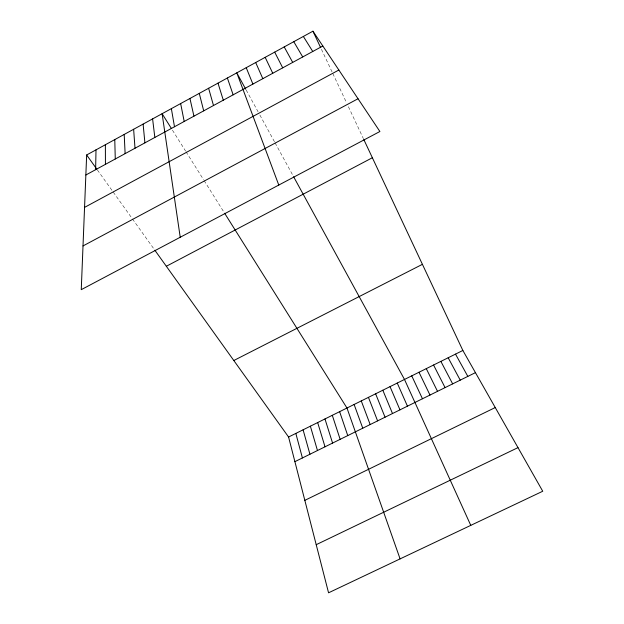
<?xml version="1.0" encoding="UTF-8"?>
<svg xmlns="http://www.w3.org/2000/svg" width="624" height="624" viewBox="0 0 624 624"><rect width="100%" height="100%" fill="white"/><g stroke="black" fill="none" stroke-linecap="round" stroke-linejoin="round"><path stroke-width="0.47" stroke-dasharray="3.12 2.34" d="M97.383 169.954L112.71 191.365M113.248 192.114L131.898 218.158M132.46 218.946L154.307 249.467M172.466 130.19L185.523 150.977M186.014 151.757L203.603 179.767M204.118 180.586L224.149 212.472M246.215 90.074L258.079 111.766M259.865 115.027L274.677 142.116M275.106 142.896L293.163 175.906M321.454 49.319L332.413 72.657M332.81 73.507L346.492 102.648M348.403 106.712L363.418 138.684"/><path stroke-width="0.94" d="M95.628 169.681L96.002 149.854M86.658 154.97L81.26 289.661L379.899 131.508L312.944 31.2L86.658 154.97L96.821 169.174M85.855 175.001L322.826 46.004M84.552 207.394L338.855 70.021M83.008 245.942L358.028 98.748M166.335 266.269L372.364 157.739M233.813 360.516L422.409 264.334M288.577 437.018L462.86 350.47L542.74 491.244L328.559 592.8L288.577 437.018L154.838 250.208M294.902 461.651L475.441 372.645M304.832 500.354L495.245 407.55M316.212 544.69L517.99 447.626M171.444 128.56L162.107 113.701L180.219 237.253M224.632 213.244L346.975 408.018L400.093 558.886M303.35 36.449L312.757 51.48M293.771 41.691L302.718 56.948M455.512 354.12L467.828 376.397M284.216 46.917L292.703 62.4M245.747 89.216L236.792 72.852L278.78 185.055M293.6 176.717L404.492 379.454L470.777 525.369M448.188 357.763L460.231 380.149M440.872 361.39L452.65 383.885M274.685 52.127L282.711 67.837M433.563 365.017L445.076 387.613M426.278 368.636L437.525 391.342M419 372.247L429.983 395.054M265.177 57.33L272.75 73.265M312.944 31.2L320.689 47.689M363.815 139.534L462.86 350.47M411.739 375.859L422.456 398.767M397.254 383.05L407.449 406.169M255.692 62.517L262.805 78.671M390.031 386.638L399.968 409.859M382.824 390.218L392.496 413.54M246.23 67.688L252.892 84.068M375.625 393.791L385.039 417.214M368.441 397.355L377.598 420.88M361.273 400.92L370.172 424.546M354.112 404.469L362.762 428.197M227.378 78L233.142 94.825M339.628 411.668L347.755 435.599M332.296 415.311L340.158 439.343M324.971 418.946L332.576 443.079M217.987 83.14L223.306 100.175M317.671 422.573L325.018 446.807M310.378 426.192L317.468 450.528M208.619 88.265L213.494 105.518M303.092 429.803L309.933 454.249M295.831 433.415L302.406 457.954M199.274 93.374L203.705 110.846M189.946 98.475L193.939 116.165M180.648 103.561L184.197 121.462M171.366 108.638L174.486 126.75M152.599 118.903L154.838 137.452M143.107 124.098L144.908 142.857M133.637 129.269L135.002 148.247M124.199 134.441L125.12 153.629M114.777 139.589L115.268 158.987M105.378 144.729L105.433 164.338"/></g></svg>
